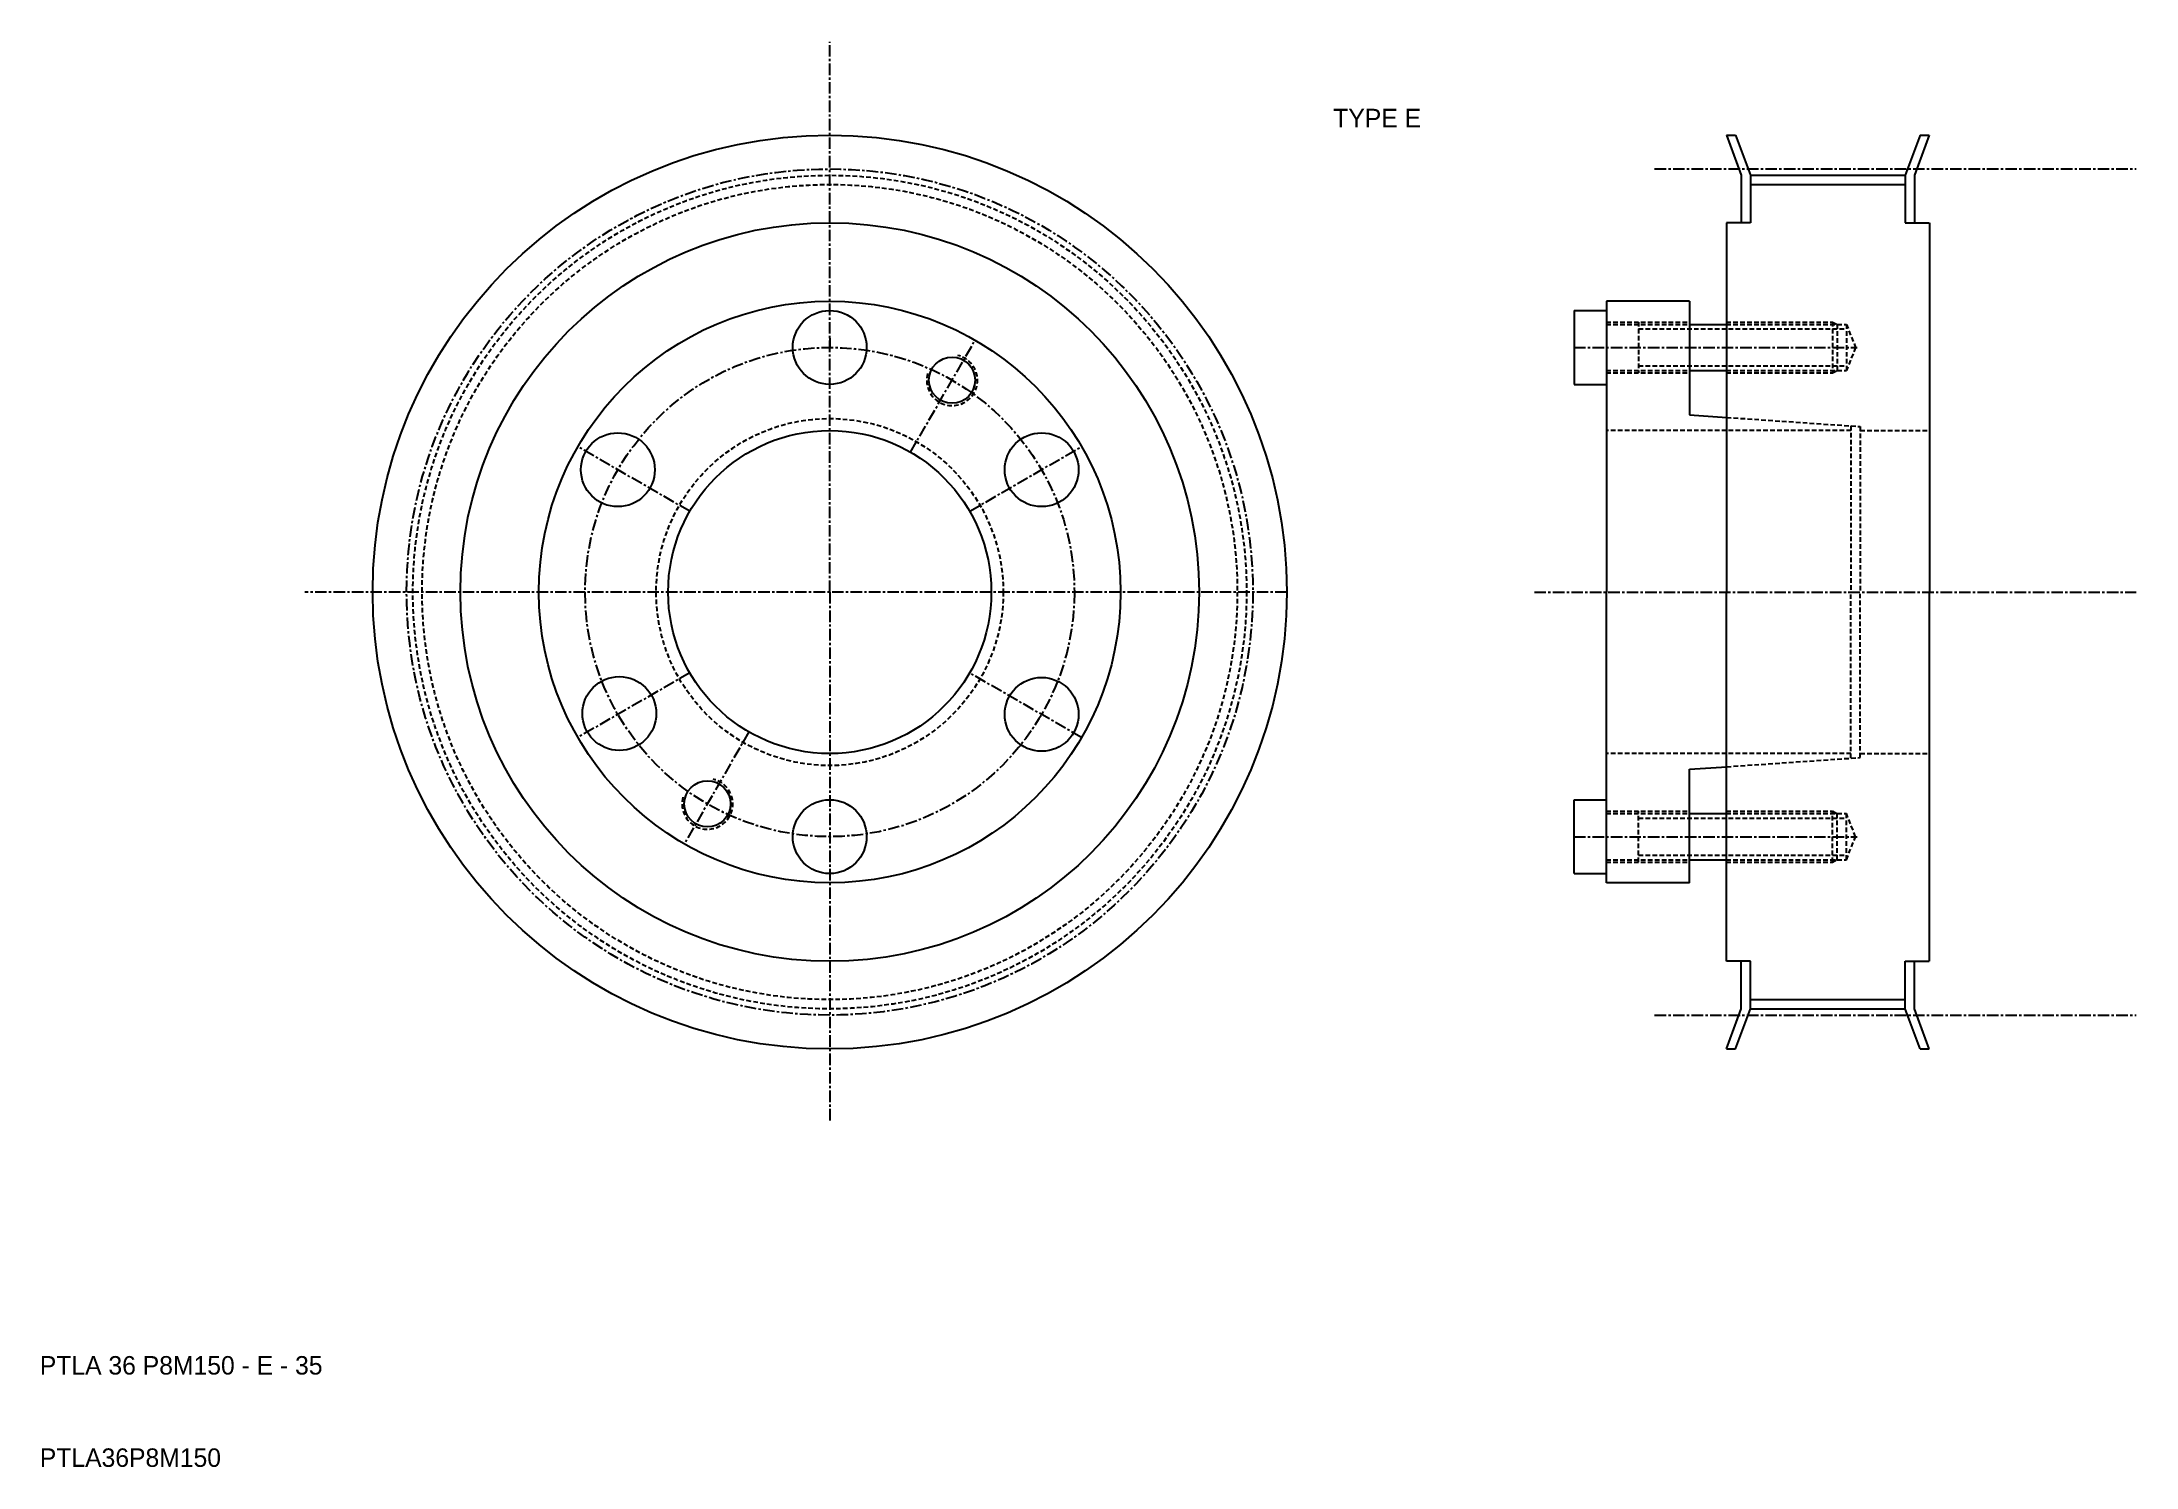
# Model space of a CAD drawing. Extents: x -264 to -37, y 884 to 1038.
import ezdxf

# ---------------------------------------------------------------- set-up
doc = ezdxf.new("R2010")
doc.units = 0
doc.linetypes.add('CENTER', pattern=[2, 1.25, -0.25, 0.25, -0.25])
doc.linetypes.add('DASHED', pattern=[0.75, 0.5, -0.25])
doc.layers.get('0').update_dxf_attribs({"linetype": 'CONTINUOUS'})
doc.layers.add('CENTER', color=1, linetype='CENTER')

msp = doc.modelspace()

# ---------------------------------------------------------------- linework, layer by layer
at = {"color": 7, "linetype": 'CONTINUOUS'}
for p, q in [((-81.71, 1028.39), (-80.71, 1028.39)), ((-81.71, 1028.39), (-80.11, 1024.04)), ((-80.71, 1028.39), (-79.11, 1024.04)), ((-60.73, 1028.39), (-62.33, 1024.04)), ((-59.73, 1028.39), (-61.33, 1024.04)), ((-60.73, 1028.39), (-59.73, 1028.39)), ((-80.11, 1024.04), (-80.11, 1018.89)), ((-79.11, 1024.04), (-62.33, 1024.04)), ((-79.11, 1024.04), (-79.11, 1018.89)), ((-62.33, 1024.04), (-62.33, 1018.89)), ((-61.33, 1024.04), (-61.33, 1018.89)), ((-79.11, 1023.04), (-62.33, 1023.04)), ((-79.11, 1018.89), (-81.71, 1018.89)), ((-81.71, 1018.89), (-81.71, 978.89)), ((-62.33, 1018.89), (-61.33, 1018.89)), ((-61.83, 1018.89), (-59.73, 1018.89)), ((-59.71, 1018.89), (-59.71, 978.89)), ((-81.71, 1016.39), (-81.71, 1016.39)), ((-94.71, 1010.39), (-94.71, 1002.39)), ((-85.71, 1010.39), (-94.71, 1010.39)), ((-94.71, 1010.39), (-94.71, 978.89)), ((-85.71, 1010.39), (-85.71, 998.09)), ((-98.21, 1009.39), (-98.21, 1001.39)), ((-98.21, 1009.39), (-94.71, 1009.39)), ((-85.71, 1007.89), (-81.71, 1007.89)), ((-178.83, 1006.39), (-178.83, 1005.39)), ((-85.71, 1002.89), (-81.71, 1002.89)), ((-98.21, 1001.39), (-94.71, 1001.39)), ((-85.71, 998.09), (-81.67, 997.81)), ((-94.71, 947.39), (-94.71, 978.89)), ((-81.71, 938.89), (-81.71, 978.89)), ((-59.71, 938.89), (-59.71, 978.89)), ((-85.71, 959.69), (-81.67, 959.97)), ((-85.71, 947.39), (-85.71, 959.69)), ((-98.21, 956.39), (-94.71, 956.39)), ((-98.21, 948.39), (-98.21, 956.39)), ((-94.71, 947.39), (-94.71, 955.39)), ((-85.71, 954.89), (-81.71, 954.89)), ((-98.21, 948.39), (-94.71, 948.39)), ((-85.71, 949.89), (-81.71, 949.89)), ((-85.71, 947.39), (-94.71, 947.39)), ((-79.11, 938.89), (-81.71, 938.89)), ((-80.11, 933.74), (-80.11, 938.89)), ((-79.11, 933.74), (-79.11, 938.89)), ((-62.33, 933.74), (-62.33, 938.89)), ((-62.33, 938.89), (-61.33, 938.89)), ((-61.83, 938.89), (-59.73, 938.89)), ((-61.33, 933.74), (-61.33, 938.89)), ((-79.11, 934.74), (-62.33, 934.74)), ((-81.71, 929.39), (-80.11, 933.74)), ((-80.71, 929.39), (-79.11, 933.74)), ((-79.11, 933.74), (-62.33, 933.74)), ((-60.73, 929.39), (-62.33, 933.74)), ((-59.73, 929.39), (-61.33, 933.74)), ((-81.71, 929.39), (-80.71, 929.39)), ((-60.73, 929.39), (-59.73, 929.39))]:
    msp.add_line(p, q, dxfattribs=at)
at = {"color": 3, "linetype": 'DASHED'}
for p, q in [((-94.71, 1008.14), (-85.71, 1008.14)), ((-94.71, 1007.89), (-85.71, 1007.89)), ((-91.21, 1008.14), (-91.21, 1002.64)), ((-91.21, 1007.39), (-68.71, 1007.39)), ((-81.71, 1008.14), (-70.21, 1008.14)), ((-81.71, 1007.89), (-68.71, 1007.89)), ((-70.21, 1008.14), (-70.21, 1002.64)), ((-70.21, 1008.14), (-69.71, 1007.89)), ((-69.71, 1007.89), (-69.71, 1002.89)), ((-68.71, 1007.89), (-68.71, 1002.89)), ((-68.71, 1007.89), (-67.71, 1005.39)), ((-67.71, 1005.39), (-68.71, 1002.89)), ((-94.71, 1002.89), (-85.71, 1002.89)), ((-94.71, 1002.64), (-85.71, 1002.64)), ((-91.21, 1003.39), (-68.71, 1003.39)), ((-81.71, 1002.89), (-68.71, 1002.89)), ((-81.71, 1002.64), (-70.21, 1002.64)), ((-70.21, 1002.64), (-69.71, 1002.89)), ((-68.21, 996.39), (-94.71, 996.39)), ((-81.67, 997.81), (-67.21, 996.82)), ((-68.21, 996.89), (-68.21, 978.89)), ((-67.21, 996.82), (-67.21, 978.89)), ((-67.21, 996.39), (-59.73, 996.39)), ((-68.21, 960.89), (-68.21, 978.89)), ((-67.21, 960.96), (-67.21, 978.89)), ((-68.21, 961.39), (-94.71, 961.39)), ((-81.67, 959.97), (-67.21, 960.96)), ((-67.21, 961.39), (-59.73, 961.39)), ((-94.71, 955.14), (-85.71, 955.14)), ((-91.21, 949.64), (-91.21, 955.14)), ((-81.71, 955.14), (-70.21, 955.14)), ((-70.21, 949.64), (-70.21, 955.14)), ((-70.21, 955.14), (-69.71, 954.89)), ((-94.71, 954.89), (-85.71, 954.89)), ((-91.21, 954.39), (-68.71, 954.39)), ((-81.71, 954.89), (-68.71, 954.89)), ((-69.71, 949.89), (-69.71, 954.89)), ((-68.71, 949.89), (-68.71, 954.89)), ((-67.71, 952.39), (-68.71, 954.89)), ((-68.71, 949.89), (-67.71, 952.39)), ((-94.71, 949.89), (-85.71, 949.89)), ((-94.71, 949.64), (-85.71, 949.64)), ((-91.21, 950.39), (-68.71, 950.39)), ((-81.71, 949.89), (-68.71, 949.89)), ((-81.71, 949.64), (-70.21, 949.64)), ((-70.21, 949.64), (-69.71, 949.89))]:
    msp.add_line(p, q, dxfattribs=at)
at = {"color": 1, "linetype": 'CENTER'}
for p, q in [((-193.98, 987.64), (-206.11, 994.64)), ((-129.33, 978.89), (-235.68, 978.89)), ((-151.55, 963.14), (-163.67, 970.14))]:
    msp.add_line(p, q, dxfattribs=at)
at = {"color": 7, "linetype": 'CONTINUOUS'}
for centre, radius in [((-178.83, 978.89), 49.5), ((-178.83, 978.89), 40), ((-178.83, 978.89), 31.5), ((-178.83, 1005.39), 4), ((-165.58, 1001.84), 2.5), ((-201.78, 992.14), 4), ((-178.83, 978.89), 17.5), ((-155.88, 992.14), 4), ((-201.62, 965.73), 4), ((-155.88, 965.64), 4), ((-192.08, 955.94), 2.5), ((-178.83, 952.39), 4)]:
    msp.add_circle(centre, radius, dxfattribs=at)
at = {"color": 1, "linetype": 'CENTER'}
for radius in [45.83, 26.5]:
    msp.add_circle((-178.83, 978.89), radius, dxfattribs=at)
at = {"color": 3, "linetype": 'DASHED'}
for radius in [45.15, 44.15, 18.8]:
    msp.add_circle((-178.83, 978.89), radius, dxfattribs=at)
for centre in [(-165.58, 1001.84), (-192.08, 955.94)]:
    msp.add_arc(centre, 2.75, 165, 77, dxfattribs=at)
at = {"layer": 'CENTER', "color": 1, "linetype": 'CENTER'}
for p, q in [((-178.83, 978.89), (-178.83, 1038.49)), ((-89.48, 1024.72), (-37.33, 1024.72)), ((-170.08, 994.04), (-163.1, 1006.13)), ((-98.21, 1005.39), (-67.53, 1005.39)), ((-163.67, 987.64), (-151.55, 994.64)), ((-178.83, 978.89), (-178.83, 921.53)), ((-102.5, 978.89), (-37.33, 978.89)), ((-193.98, 970.14), (-206.11, 963.14)), ((-187.58, 963.73), (-194.6, 951.57)), ((-98.21, 952.39), (-67.53, 952.39)), ((-89.48, 933.05), (-37.33, 933.05))]:
    msp.add_line(p, q, dxfattribs=at)

# ---------------------------------------------------------------- texts
at = {"color": 7, "linetype": 'CONTINUOUS'}
for s, p in [('TYPE E', (-124.29, 1029.24)), ('PTLA 36 P8M150 - E - 35', (-264.39, 894.12)), ('PTLA36P8M150', (-264.39, 884.12))]:
    msp.add_text(s, height=2, dxfattribs=at).set_placement(p)

doc.saveas('drawing.dxf')
